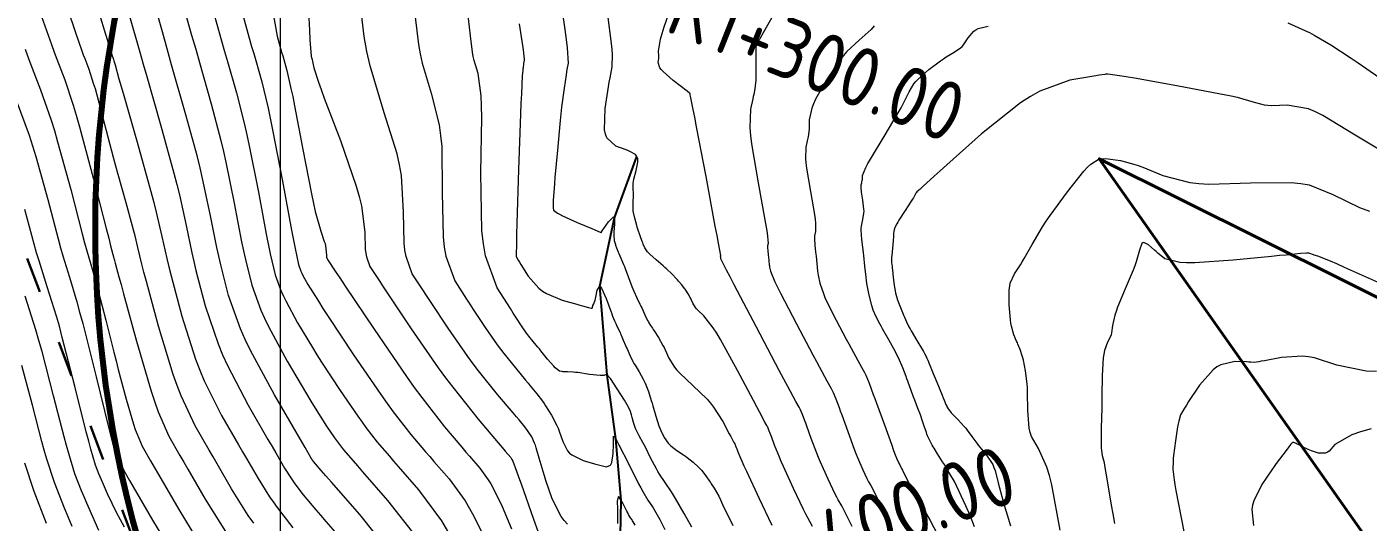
# Model space of a CAD drawing. Header units: millimetres. Extents: x 837475 to 838477, y 1189012 to 1191015.
# Drawn here: x 837651 to 837785.9, y 1190073.4 to 1190123.2 of the extents above; entities that cross this region are included whole.
import ezdxf

# ---------------------------------------------------------------- set-up
doc = ezdxf.new("R2010")
doc.units = ezdxf.units.MM
doc.header["$LTSCALE"] = 0.3
doc.linetypes.add('ACAD_ISO03W100', pattern=[30, 12, -18])
for name, color, linetype, lineweight in [('Abscisado 100m', 250, 'Continuous', 50), ('COORD', 253, 'Continuous', 20), ('CORREDORVIA', 94, 'Continuous', 40), ('VIA_Curvas', 250, 'Continuous', 80)]:
    doc.layers.add(name, color=color, linetype=linetype, lineweight=lineweight)
for name, color, linetype, lineweight, true_color in [('COTAS 10', 7, 'Continuous', 9, 0x6e3e2d), ('COTAS INT', 7, 'Continuous', 5, 0x9fa19f), ('Escorrentias', 7, 'Continuous', 25, 0x00a8ad), ('Linea_Tendencia', 7, 'ACAD_ISO03W100', 30, 0xef3939)]:
    doc.layers.add(name, color=color, linetype=linetype, lineweight=lineweight, true_color=true_color)
doc.styles.get("Standard").update_dxf_attribs({"font": 'isocp2.shx', "bigfont": '@extfont2.shx'})

msp = doc.modelspace()

# ---------------------------------------------------------------- linework, layer by layer
at = {"layer": 'COORD'}
msp.add_line((837676.51, 1189013.87), (837676.51, 1191013.87), dxfattribs=at)
at = {"layer": 'CORREDORVIA'}
msp.add_lwpolyline([(837918.48, 1189883.49), (837925.04, 1189453.38), (837902.5, 1189217.71), (837593.19, 1189234.4), (837666.02, 1189670.12), (837623.32, 1189818.02), (837548.5, 1190011.45), (837506.88, 1190461.6), (837936.28, 1190278.25), (837938.05, 1190355.4), (837933.05, 1190517.45), (837913.69, 1190646.74), (837916.91, 1190801.89), (837910.68, 1191000.96), (838213.03, 1190992.91), (838237.17, 1190821.34), (838237, 1190602.88), (838240.03, 1190437.2), (838238.1, 1190145.73), (838184.2, 1189898.28), (837758.84, 1190109.91), (837918.48, 1189883.49)], dxfattribs=at)
at = {"layer": 'COTAS 10'}
for points in [[(837669.34, 1190126.21), (837670.61, 1190121.77), (837670.91, 1190120.69), (837671.2, 1190119.67), (837672.1, 1190116.54), (837672.91, 1190113.36), (837673.14, 1190112.32), (837673.39, 1190111.2), (837674.3, 1190106.54), (837675.13, 1190102.15), (837675.33, 1190101.2), (837675.5, 1190100.35), (837675.99, 1190098.24), (837676.57, 1190096.66), (837676.79, 1190096.16), (837677.05, 1190095.62), (837678.24, 1190093.43), (837679.73, 1190090.94), (837680.19, 1190090.21), (837680.66, 1190089.47), (837682.52, 1190086.63), (837684.3, 1190084.04), (837684.72, 1190083.45), (837685.1, 1190082.92), (837686.26, 1190081.44), (837687.47, 1190080.02), (837687.9, 1190079.52), (837688.37, 1190078.98), (837690.4, 1190076.66), (837692.7, 1190073.54), (837693.33, 1190072.49)], [(837689.94, 1190125.23), (837690.39, 1190121.4), (837690.57, 1190120.44), (837690.77, 1190119.51), (837691.67, 1190116.51), (837692.48, 1190113.31), (837692.62, 1190112.26), (837692.73, 1190111.14), (837692.79, 1190106.51), (837692.87, 1190102.05), (837692.99, 1190101.04), (837693.15, 1190100.12), (837694.05, 1190097.64), (837695.23, 1190095.8), (837695.56, 1190095.29), (837695.9, 1190094.78), (837697.11, 1190092.96), (837698.32, 1190091.23), (837698.65, 1190090.78), (837698.97, 1190090.34), (837700.14, 1190088.89), (837701.17, 1190087.67), (837701.41, 1190087.38), (837701.64, 1190087.1), (837702.3, 1190086.3), (837702.86, 1190085.55), (837703.02, 1190085.33), (837703.18, 1190085.09), (837703.77, 1190084.14), (837704.31, 1190083.12), (837704.44, 1190082.83), (837704.56, 1190082.55), (837704.9, 1190081.49), (837705.38, 1190080.56), (837705.59, 1190080.34), (837705.83, 1190080.15), (837706.95, 1190079.61), (837708.11, 1190079.26), (837708.38, 1190079.19), (837708.62, 1190079.12), (837709.29, 1190078.97), (837709.7, 1190079.12), (837709.78, 1190079.25), (837709.85, 1190079.41), (837709.97, 1190080.29), (837709.99, 1190081.24), (837710, 1190081.44), (837710, 1190081.61), (837710, 1190082.04), (837710.23, 1190081.78), (837710.37, 1190081.52), (837710.55, 1190081.18), (837711.5, 1190079.29), (837712.53, 1190077.26), (837712.75, 1190076.84), (837712.95, 1190076.47), (837713.46, 1190075.61), (837713.86, 1190075.03), (837713.99, 1190074.83), (837714.12, 1190074.61), (837714.66, 1190073.68), (837715.18, 1190072.67)], [(837734.01, 1190072.98), (837733.65, 1190073.7), (837732.95, 1190075.03), (837732.6, 1190075.64), (837732.46, 1190075.91), (837732.3, 1190076.22), (837731.59, 1190077.72), (837730.82, 1190079.44), (837730.62, 1190079.89), (837730.44, 1190080.33), (837729.87, 1190081.82), (837729.43, 1190083.06), (837729.33, 1190083.33), (837729.24, 1190083.57), (837729, 1190084.21), (837728.8, 1190084.68), (837728.73, 1190084.82), (837728.66, 1190084.96), (837728.35, 1190085.52), (837727.54, 1190087.03), (837727.14, 1190087.77), (837726.67, 1190088.65), (837724.38, 1190093), (837722.14, 1190097.25), (837721.72, 1190098.06), (837721.37, 1190098.72), (837720.82, 1190099.8), (837720.81, 1190099.86), (837720.81, 1190099.88), (837720.8, 1190099.9), (837720.8, 1190099.95), (837720.79, 1190100.01), (837720.79, 1190100.02), (837720.79, 1190100.04), (837720.78, 1190100.09), (837720.78, 1190100.14), (837720.78, 1190100.15), (837720.78, 1190100.16), (837720.79, 1190100.2), (837720.56, 1190101.43), (837720.42, 1190102.2), (837720.24, 1190103.15), (837719.31, 1190108.11), (837718.36, 1190113.11), (837718.18, 1190114.08), (837718.03, 1190114.86), (837717.76, 1190116.2), (837717.73, 1190116.33), (837717.72, 1190116.35), (837717.72, 1190116.38), (837717.72, 1190116.42), (837717.72, 1190116.44), (837717.71, 1190116.45), (837717.69, 1190116.48), (837717.42, 1190116.69), (837716.01, 1190117.78), (837715, 1190118.66), (837714.81, 1190118.87), (837714.67, 1190119.05), (837714.49, 1190119.57), (837714.56, 1190119.99), (837714.56, 1190120.11), (837714.56, 1190120.24), (837714.52, 1190120.73), (837714.73, 1190121.92), (837714.9, 1190122.48), (837715.1, 1190123.15), (837716.23, 1190126.43)], [(837673.83, 1190073.3), (837673.29, 1190074.08), (837671.61, 1190076.74), (837670.16, 1190079.27), (837669.76, 1190079.96), (837669.36, 1190080.64), (837667.95, 1190083.08), (837666.54, 1190086.08), (837666.14, 1190087.12), (837665.74, 1190088.25), (837664.27, 1190093.08), (837663.04, 1190097.59), (837662.79, 1190098.52), (837662.59, 1190099.31), (837662.18, 1190101), (837661.91, 1190102.16), (837661.79, 1190102.62), (837661.66, 1190103.13), (837661, 1190105.48), (837660.2, 1190108.34), (837659.97, 1190109.18), (837659.73, 1190110.05), (837658.87, 1190113.35), (837658.09, 1190116.29), (837657.91, 1190116.92), (837657.74, 1190117.48), (837657.29, 1190118.87), (837656.87, 1190119.96), (837656.73, 1190120.33), (837656.58, 1190120.73), (837655.97, 1190122.45), (837655.07, 1190125.15)], [(837754.91, 1190072.61), (837754.07, 1190077.15), (837753.83, 1190078.1), (837753.59, 1190078.92), (837752.72, 1190080.8), (837752.02, 1190082.01), (837751.89, 1190082.41), (837751.79, 1190082.84), (837751.65, 1190084.62), (837751.64, 1190086.43), (837751.62, 1190086.88), (837751.59, 1190087.3), (837751.44, 1190088.62), (837751.23, 1190089.66), (837751.17, 1190089.9), (837751.11, 1190090.12), (837750.9, 1190090.74), (837750.67, 1190091.27), (837750.61, 1190091.43), (837750.54, 1190091.59), (837750.27, 1190092.21), (837750.03, 1190093.08), (837749.97, 1190093.39), (837749.92, 1190093.73), (837749.78, 1190095.23), (837749.79, 1190096.75), (837749.84, 1190097.1), (837749.9, 1190097.42), (837750.31, 1190098.35), (837750.91, 1190099.26), (837751.1, 1190099.57), (837751.29, 1190099.9), (837752.09, 1190101.31), (837753.15, 1190103.08), (837753.52, 1190103.64), (837753.92, 1190104.22), (837755.64, 1190106.59), (837757.3, 1190108.65), (837757.67, 1190109.05), (837758, 1190109.37), (837758.84, 1190109.91), (837759.52, 1190109.92), (837759.75, 1190109.9), (837759.99, 1190109.88), (837760.99, 1190109.73), (837762.31, 1190109.38), (837762.76, 1190109.23), (837763.23, 1190109.06), (837765.24, 1190108.24), (837767.94, 1190107.54), (837768.86, 1190107.44), (837769.85, 1190107.37), (837774.04, 1190107.48), (837778.15, 1190107.53), (837779.1, 1190107.43), (837779.96, 1190107.28), (837782.34, 1190106.32), (837785, 1190105.01), (837786.02, 1190104.63)], [(837658.25, 1190072.55), (837657.05, 1190075.3), (837656.77, 1190075.95), (837656.53, 1190076.54), (837655.86, 1190078.25), (837655.23, 1190080.29), (837655.01, 1190081.09), (837654.77, 1190081.99), (837653.71, 1190086.1), (837652.56, 1190090.54), (837652.24, 1190091.65), (837651.93, 1190092.71), (837650.85, 1190096.1)]]:
    msp.add_lwpolyline(points, dxfattribs=at)
at = {"layer": 'COTAS INT'}
for points in [[(837687.66, 1190070.23), (837684.51, 1190074.17), (837681.65, 1190077.43), (837681.09, 1190078.07), (837680.63, 1190078.59), (837679.84, 1190079.5), (837679.73, 1190079.64), (837679.71, 1190079.68), (837679.68, 1190079.72), (837679.6, 1190079.84), (837678.99, 1190080.89), (837675.93, 1190086.18), (837673.52, 1190090.65), (837672.98, 1190091.76), (837672.51, 1190092.82), (837671.3, 1190096.18), (837670.52, 1190099.25), (837670.31, 1190100.12), (837670.11, 1190101.01), (837669.45, 1190104.33), (837668.7, 1190107.92), (837668.44, 1190108.99), (837668.17, 1190110.09), (837667.02, 1190114.33), (837665.58, 1190119.36), (837665.13, 1190120.96), (837664.65, 1190122.65), (837660.97, 1190135.56)], [(837665.92, 1190128.21), (837667.59, 1190122.34), (837668, 1190120.91), (837668.38, 1190119.57), (837669.56, 1190115.44), (837670.54, 1190111.73), (837670.79, 1190110.65), (837671.04, 1190109.56), (837671.87, 1190105.44), (837672.62, 1190101.58), (837672.82, 1190100.66), (837673.01, 1190099.8), (837673.65, 1190097.21), (837674.56, 1190094.71), (837674.92, 1190093.91), (837675.33, 1190093.06), (837677.21, 1190089.59), (837679.14, 1190086.29), (837679.59, 1190085.55), (837680, 1190084.87), (837681.16, 1190083.05), (837681.97, 1190081.86), (837682.17, 1190081.59), (837682.35, 1190081.34), (837682.87, 1190080.66), (837683.82, 1190079.57), (837684.26, 1190079.06), (837684.78, 1190078.47), (837687.3, 1190075.59), (837690.12, 1190071.95)], [(837705.39, 1190073.21), (837705.05, 1190073.58), (837704.73, 1190073.98), (837703.84, 1190075.74), (837703.21, 1190077.6), (837703.06, 1190078.05), (837702.93, 1190078.48), (837702.54, 1190079.83), (837702.24, 1190080.88), (837702.15, 1190081.12), (837702.07, 1190081.34), (837701.78, 1190081.96), (837701.5, 1190082.4), (837701.43, 1190082.52), (837701.35, 1190082.62), (837701.09, 1190082.97), (837700.51, 1190083.67), (837700.24, 1190083.99), (837699.92, 1190084.37), (837698.35, 1190086.23), (837696.44, 1190088.61), (837695.91, 1190089.32), (837695.36, 1190090.05), (837693.38, 1190092.9), (837691.61, 1190095.56), (837691.2, 1190096.17), (837690.83, 1190096.74), (837689.78, 1190098.36), (837689.15, 1190100.09), (837689.04, 1190100.72), (837688.96, 1190101.43), (837688.9, 1190104.53), (837688.68, 1190108.22), (837688.49, 1190109.29), (837688.26, 1190110.39), (837686.95, 1190114.53), (837685.53, 1190119.23), (837685.22, 1190120.68), (837684.94, 1190122.19), (837684.23, 1190128.19)], [(837704.37, 1190127.98), (837705.11, 1190122.89), (837705.24, 1190121.89), (837705.35, 1190121.06), (837705.46, 1190119.52), (837705.33, 1190118.89), (837705.29, 1190118.63), (837705.24, 1190118.34), (837705.04, 1190117), (837704.79, 1190115.08), (837704.72, 1190114.43), (837704.64, 1190113.74), (837704.36, 1190110.78), (837704.12, 1190108.01), (837704.07, 1190107.43), (837704.03, 1190106.92), (837703.95, 1190105.76), (837703.94, 1190105.22), (837703.95, 1190105.1), (837703.95, 1190104.99), (837703.97, 1190104.74), (837704.36, 1190104.45), (837704.59, 1190104.33), (837704.88, 1190104.19), (837706.36, 1190103.52), (837707.84, 1190102.89), (837708.13, 1190102.76), (837708.35, 1190102.67), (837708.73, 1190102.51), (837708.74, 1190102.5), (837708.75, 1190102.5), (837708.75, 1190102.5), (837708.75, 1190102.51), (837708.87, 1190102.68), (837708.95, 1190102.78), (837709.04, 1190102.91), (837709.51, 1190103.57), (837709.96, 1190104.04), (837710.04, 1190104.04), (837710.09, 1190103.99), (837710.12, 1190103.37), (837710.05, 1190102.52), (837710.04, 1190102.33), (837710.04, 1190102.16), (837710.08, 1190101.71), (837710.17, 1190101.4), (837710.2, 1190101.31), (837710.22, 1190101.23), (837710.32, 1190100.95), (837710.44, 1190100.62), (837710.49, 1190100.51), (837710.54, 1190100.4), (837710.76, 1190099.91), (837711.02, 1190099.29), (837711.1, 1190099.08), (837711.19, 1190098.87), (837711.52, 1190097.97), (837711.86, 1190097.06), (837711.95, 1190096.84), (837712.04, 1190096.62), (837712.35, 1190095.93), (837712.66, 1190095.3), (837712.75, 1190095.11), (837712.84, 1190094.93), (837713.16, 1190094.24), (837713.44, 1190093.65), (837713.51, 1190093.52), (837713.57, 1190093.41), (837713.72, 1190093.16), (837713.92, 1190092.88), (837714, 1190092.76), (837714.09, 1190092.62), (837714.52, 1190091.96), (837714.98, 1190091.16), (837715.1, 1190090.94), (837715.21, 1190090.71), (837715.57, 1190089.89), (837716.14, 1190088.97), (837716.38, 1190088.67), (837716.66, 1190088.36), (837717.99, 1190087.12), (837719.41, 1190085.75), (837719.75, 1190085.36), (837720.06, 1190084.96), (837721.01, 1190083.5), (837721.65, 1190082.27), (837721.79, 1190082.02), (837721.9, 1190081.81), (837722.12, 1190081.4), (837722.2, 1190081.26), (837722.21, 1190081.22), (837722.23, 1190081.19), (837722.28, 1190081.07), (837722.34, 1190080.91), (837722.37, 1190080.84), (837722.39, 1190080.78), (837722.5, 1190080.46), (837722.91, 1190079.53), (837723.12, 1190079.07), (837723.37, 1190078.53), (837724.62, 1190075.83), (837725.93, 1190073.1)], [(837652.33, 1190124.66), (837653.5, 1190121.4), (837653.78, 1190120.63), (837654.05, 1190119.92), (837654.84, 1190117.85), (837655.69, 1190115.29), (837655.99, 1190114.28), (837656.32, 1190113.13), (837657.72, 1190107.85), (837659, 1190102.89), (837659.25, 1190101.94), (837659.45, 1190101.17), (837659.78, 1190099.91), (837659.81, 1190099.79), (837659.82, 1190099.74), (837659.84, 1190099.68), (837659.91, 1190099.43), (837660.28, 1190098.04), (837660.49, 1190097.27), (837660.74, 1190096.34), (837662.05, 1190091.57), (837663.53, 1190086.55), (837663.89, 1190085.46), (837664.23, 1190084.49), (837665.29, 1190082.05), (837666.42, 1190080.1), (837666.8, 1190079.44), (837667.21, 1190078.73), (837668.95, 1190075.71), (837671.16, 1190072.2)], [(837658.43, 1190124.06), (837658.79, 1190122.86), (837659.09, 1190121.89), (837659.6, 1190120.24), (837659.66, 1190120.07), (837659.68, 1190120.03), (837659.69, 1190120), (837659.73, 1190119.89), (837659.78, 1190119.75), (837659.81, 1190119.63), (837659.89, 1190119.34), (837660.28, 1190117.94), (837660.5, 1190117.18), (837660.76, 1190116.25), (837662.11, 1190111.56), (837663.5, 1190106.61), (837663.79, 1190105.52), (837664.04, 1190104.56), (837664.6, 1190102.11), (837665.1, 1190099.88), (837665.3, 1190099.05), (837665.53, 1190098.14), (837666.61, 1190094.11), (837667.99, 1190089.77), (837668.42, 1190088.67), (837668.86, 1190087.61), (837670.61, 1190084.11), (837672.31, 1190081.18), (837672.72, 1190080.47), (837673.1, 1190079.81), (837674.28, 1190077.78), (837675.42, 1190075.96), (837675.79, 1190075.43), (837676.18, 1190074.89), (837677.78, 1190072.83)], [(837661.27, 1190124.47), (837662.37, 1190120.61), (837662.71, 1190119.42), (837663.07, 1190118.18), (837664.49, 1190113.22), (837665.8, 1190108.45), (837666.1, 1190107.32), (837666.36, 1190106.28), (837667.03, 1190103.22), (837667.61, 1190100.45), (837667.81, 1190099.59), (837668.02, 1190098.7), (837668.96, 1190095.14), (837670.25, 1190091.3), (837670.7, 1190090.22), (837671.19, 1190089.13), (837673.27, 1190085.14), (837675.26, 1190081.72), (837675.68, 1190080.99), (837676.05, 1190080.35), (837676.94, 1190078.81), (837677.55, 1190077.84), (837677.75, 1190077.55), (837677.96, 1190077.26), (837678.81, 1190076.16), (837680.09, 1190074.65), (837680.56, 1190074.09), (837681.09, 1190073.48), (837683.44, 1190070.79)], [(837672.76, 1190124.22), (837673.62, 1190121.2), (837673.83, 1190120.47), (837674.03, 1190119.78), (837674.64, 1190117.65), (837675.27, 1190115), (837675.49, 1190113.98), (837675.73, 1190112.83), (837676.72, 1190107.65), (837677.64, 1190102.72), (837677.83, 1190101.73), (837677.99, 1190100.9), (837678.33, 1190099.27), (837678.57, 1190098.61), (837678.67, 1190098.4), (837678.78, 1190098.18), (837679.27, 1190097.27), (837680.33, 1190095.59), (837680.79, 1190094.88), (837681.33, 1190094.06), (837683.88, 1190090.22), (837686.62, 1190086.23), (837687.26, 1190085.32), (837687.86, 1190084.49), (837689.64, 1190082.21), (837691.12, 1190080.47), (837691.53, 1190079.99), (837691.95, 1190079.5), (837693.49, 1190077.74), (837695.08, 1190075.53), (837695.54, 1190074.77), (837696.01, 1190073.94), (837697.74, 1190070.4)], [(837675.72, 1190124.82), (837676.19, 1190122.22), (837676.64, 1190120.63), (837676.75, 1190120.25), (837677.17, 1190118.76), (837677.58, 1190116.96), (837677.75, 1190116.16), (837677.93, 1190115.24), (837678.76, 1190110.83), (837679.63, 1190106.38), (837679.83, 1190105.43), (837680.02, 1190104.6), (837680.57, 1190102.64), (837680.93, 1190101.61), (837681, 1190101.38), (837681.05, 1190101.16), (837681.13, 1190100.57), (837681.14, 1190100.18), (837681.15, 1190100.09), (837681.16, 1190100.01), (837681.24, 1190099.79), (837682.02, 1190098.62), (837682.48, 1190097.94), (837683.04, 1190097.1), (837685.93, 1190092.78), (837689.19, 1190088.03), (837689.98, 1190086.93), (837690.73, 1190085.91), (837693.02, 1190082.99), (837694.77, 1190080.92), (837695.17, 1190080.45), (837695.54, 1190080.02), (837696.58, 1190078.81), (837697.42, 1190077.66), (837697.66, 1190077.25), (837697.9, 1190076.82), (837698.81, 1190074.96), (837699.75, 1190072.74)], [(837679.36, 1190124.04), (837679.43, 1190122.84), (837679.49, 1190121.87), (837679.61, 1190120.23), (837679.65, 1190120.06), (837679.67, 1190120.02), (837679.68, 1190119.99), (837679.71, 1190119.87), (837679.75, 1190119.69), (837679.77, 1190119.6), (837679.79, 1190119.51), (837679.87, 1190119.05), (837680.34, 1190117.6), (837680.61, 1190116.88), (837680.93, 1190116.01), (837682.55, 1190111.73), (837684.15, 1190107.17), (837684.44, 1190106.12), (837684.68, 1190105.18), (837685.01, 1190102.55), (837685.05, 1190100.8), (837685.09, 1190100.41), (837685.16, 1190100.05), (837685.51, 1190099.08), (837686.43, 1190097.68), (837686.84, 1190097.05), (837687.32, 1190096.33), (837689.66, 1190092.84), (837692.39, 1190088.92), (837693.12, 1190087.91), (837693.85, 1190086.95), (837696.4, 1190083.76), (837698.42, 1190081.38), (837698.81, 1190080.91), (837699.13, 1190080.53), (837699.68, 1190079.89), (837699.76, 1190079.78), (837699.78, 1190079.74), (837699.8, 1190079.7), (837699.89, 1190079.52), (837700.26, 1190078.51), (837700.46, 1190077.94), (837700.71, 1190077.25), (837701.97, 1190073.7), (837703.28, 1190070.09)], [(837717.89, 1190072.89), (837717.12, 1190074.28), (837716.25, 1190075.77), (837716.04, 1190076.12), (837715.84, 1190076.44), (837715.2, 1190077.38), (837714.64, 1190078.22), (837714.48, 1190078.49), (837714.32, 1190078.76), (837713.74, 1190079.87), (837713.21, 1190080.93), (837713.08, 1190081.18), (837712.96, 1190081.41), (837712.6, 1190082.07), (837712.33, 1190082.61), (837712.26, 1190082.75), (837712.2, 1190082.9), (837712.02, 1190083.42), (837711.88, 1190083.92), (837711.84, 1190084.05), (837711.8, 1190084.18), (837711.67, 1190084.61), (837711.39, 1190085.19), (837711.26, 1190085.42), (837711.11, 1190085.67), (837710.38, 1190086.8), (837709.69, 1190087.82), (837709.55, 1190088), (837709.45, 1190088.13), (837709.28, 1190088.24), (837709.03, 1190088.12), (837708.86, 1190088.12), (837708.66, 1190088.13), (837707.58, 1190088.25), (837706.43, 1190088.42), (837706.17, 1190088.45), (837705.95, 1190088.47), (837705.37, 1190088.51), (837705.01, 1190088.51), (837704.92, 1190088.52), (837704.84, 1190088.53), (837704.59, 1190088.58), (837704.27, 1190088.8), (837704.14, 1190088.92), (837704.01, 1190089.06), (837703.38, 1190089.79), (837702.71, 1190090.61), (837702.55, 1190090.8), (837702.39, 1190090.99), (837701.92, 1190091.56), (837701.5, 1190092.08), (837701.39, 1190092.23), (837701.27, 1190092.4), (837700.83, 1190093.02), (837700.18, 1190094.01), (837699.93, 1190094.41), (837699.64, 1190094.86), (837698.32, 1190096.93), (837697.14, 1190100.16), (837696.94, 1190101.35), (837696.78, 1190102.67), (837696.67, 1190108.49), (837696.77, 1190114.06), (837696.75, 1190115.23), (837696.71, 1190116.23), (837696.39, 1190118.49), (837696, 1190119.79), (837695.91, 1190120.19), (837695.83, 1190120.61), (837695.64, 1190122.27), (837695.33, 1190124.88)], [(837730.03, 1190072.98), (837729.53, 1190073.84), (837729.34, 1190074.22), (837729.12, 1190074.66), (837728.1, 1190076.78), (837727.09, 1190078.98), (837726.87, 1190079.48), (837726.68, 1190079.93), (837726.19, 1190081.14), (837725.91, 1190081.92), (837725.85, 1190082.09), (837725.79, 1190082.24), (837725.64, 1190082.64), (837725.52, 1190082.93), (837725.47, 1190083.02), (837725.43, 1190083.11), (837725.23, 1190083.46), (837724.68, 1190084.48), (837724.41, 1190085), (837724.09, 1190085.61), (837722.48, 1190088.65), (837720.78, 1190091.74), (837720.39, 1190092.38), (837720.04, 1190092.93), (837719.09, 1190094.14), (837718.48, 1190094.71), (837718.35, 1190094.84), (837718.24, 1190094.98), (837717.98, 1190095.4), (837717.82, 1190095.77), (837717.77, 1190095.88), (837717.72, 1190095.98), (837717.51, 1190096.34), (837717.27, 1190096.7), (837717.2, 1190096.8), (837717.13, 1190096.89), (837716.86, 1190097.24), (837716.54, 1190097.62), (837716.44, 1190097.73), (837716.33, 1190097.85), (837715.89, 1190098.33), (837715.35, 1190098.85), (837715.18, 1190099), (837715, 1190099.16), (837714.31, 1190099.76), (837713.67, 1190100.31), (837713.54, 1190100.45), (837713.42, 1190100.57), (837713.16, 1190100.95), (837713, 1190101.33), (837712.95, 1190101.46), (837712.89, 1190101.6), (837712.68, 1190102.17), (837712.46, 1190102.83), (837712.4, 1190103.03), (837712.34, 1190103.22), (837712.15, 1190103.95), (837712, 1190104.65), (837711.98, 1190104.84), (837711.97, 1190105.01), (837711.98, 1190105.6), (837712.02, 1190106.13), (837712.02, 1190106.27), (837712.02, 1190106.41), (837711.98, 1190106.89), (837712, 1190107.46), (837712.02, 1190107.65), (837712.06, 1190107.86), (837712.29, 1190108.74), (837712.46, 1190109.58), (837712.46, 1190109.76), (837712.44, 1190109.92), (837712.23, 1190110.33), (837711.72, 1190110.62), (837711.52, 1190110.71), (837711.29, 1190110.8), (837710.25, 1190111.18), (837709.34, 1190112), (837709.2, 1190112.38), (837709.11, 1190112.82), (837709.17, 1190114.95), (837709.5, 1190117.14), (837709.58, 1190117.62), (837709.66, 1190118.05), (837709.87, 1190119.13), (837709.91, 1190120.37), (837709.88, 1190120.9), (837709.82, 1190121.5), (837709.44, 1190124.36)], [(837726.06, 1190124.35), (837725.07, 1190122.55), (837724.75, 1190122.01), (837724.68, 1190121.9), (837724.63, 1190121.82), (837724.51, 1190121.66), (837724.46, 1190121.61), (837724.44, 1190121.59), (837724.43, 1190121.57), (837724.37, 1190121.49), (837724.32, 1190121.11), (837724.32, 1190120.9), (837724.31, 1190120.65), (837724.32, 1190119.39), (837724.31, 1190118.07), (837724.3, 1190117.78), (837724.29, 1190117.53), (837724.22, 1190116.93), (837724.1, 1190116.38), (837724.05, 1190116.17), (837724, 1190115.94), (837723.77, 1190114.88), (837723.72, 1190113), (837723.79, 1190112.25), (837723.89, 1190111.4), (837724.54, 1190107.49), (837725.21, 1190103.78), (837725.34, 1190103.05), (837725.44, 1190102.46), (837725.55, 1190101.4), (837725.5, 1190101.16), (837725.49, 1190101.08), (837725.49, 1190101), (837725.51, 1190100.66), (837725.56, 1190100.28), (837725.57, 1190100.18), (837725.58, 1190100.07), (837725.62, 1190099.67), (837725.67, 1190099.26), (837725.68, 1190099.15), (837725.7, 1190099.03), (837725.78, 1190098.61), (837726.24, 1190097.54), (837726.49, 1190097.02), (837726.8, 1190096.4), (837728.39, 1190093.34), (837730.04, 1190090.21), (837730.4, 1190089.54), (837730.71, 1190088.96), (837731.47, 1190087.59), (837731.89, 1190086.82), (837731.99, 1190086.62), (837732.08, 1190086.42), (837732.36, 1190085.78), (837732.69, 1190084.91), (837732.81, 1190084.57), (837732.95, 1190084.2), (837733.55, 1190082.5), (837734.21, 1190080.72), (837734.38, 1190080.29), (837734.54, 1190079.89), (837735.07, 1190078.67), (837735.49, 1190077.79), (837735.58, 1190077.6), (837735.66, 1190077.45), (837735.87, 1190077.09), (837736.28, 1190076.31), (837736.49, 1190075.89), (837736.75, 1190075.37), (837738.02, 1190072.74)], [(837700.53, 1190123.48), (837700.86, 1190121.28), (837700.92, 1190120.85), (837700.97, 1190120.5), (837701.04, 1190119.91), (837701.01, 1190119.79), (837701.01, 1190119.74), (837701, 1190119.68), (837700.96, 1190119.43), (837700.91, 1190119.06), (837700.9, 1190118.94), (837700.88, 1190118.81), (837700.83, 1190118.25), (837700.74, 1190116.42), (837700.7, 1190115.5), (837700.66, 1190114.38), (837700.47, 1190108.84), (837700.3, 1190103.4), (837700.27, 1190102.35), (837700.24, 1190101.5), (837700.22, 1190100.08), (837700.42, 1190099.71), (837700.54, 1190099.52), (837700.68, 1190099.29), (837701.43, 1190098.13), (837702.51, 1190096.9), (837702.87, 1190096.62), (837703.26, 1190096.38), (837704.84, 1190095.7), (837706.31, 1190095.29), (837706.62, 1190095.2), (837706.89, 1190095.13), (837707.5, 1190094.96), (837707.77, 1190094.91), (837707.81, 1190094.91), (837707.85, 1190094.91), (837707.9, 1190094.96), (837707.91, 1190095.07), (837707.92, 1190095.11), (837707.94, 1190095.16), (837708.03, 1190095.35), (837708.15, 1190095.69), (837708.19, 1190095.83), (837708.23, 1190095.99), (837708.38, 1190096.71), (837708.62, 1190097.1), (837708.71, 1190097.04), (837708.81, 1190096.91), (837709.27, 1190095.86), (837709.73, 1190094.59), (837709.83, 1190094.33), (837709.91, 1190094.11), (837710.11, 1190093.62), (837710.24, 1190093.35), (837710.28, 1190093.27), (837710.32, 1190093.19), (837710.48, 1190092.84), (837710.66, 1190092.45), (837710.71, 1190092.32), (837710.77, 1190092.2), (837710.99, 1190091.69), (837711.22, 1190091.14), (837711.29, 1190090.97), (837711.37, 1190090.81), (837711.64, 1190090.18), (837711.96, 1190089.53), (837712.06, 1190089.34), (837712.17, 1190089.16), (837712.58, 1190088.49), (837713, 1190087.77), (837713.1, 1190087.56), (837713.2, 1190087.35), (837713.52, 1190086.53), (837713.8, 1190085.64), (837713.88, 1190085.37), (837713.97, 1190085.1), (837714.27, 1190084.06), (837714.58, 1190083.07), (837714.67, 1190082.83), (837714.76, 1190082.6), (837715.09, 1190081.91), (837715.49, 1190081.35), (837715.63, 1190081.21), (837715.78, 1190081.07), (837716.39, 1190080.61), (837717.05, 1190080.17), (837717.23, 1190080.04), (837717.41, 1190079.91), (837718.01, 1190079.44), (837718.56, 1190078.94), (837718.7, 1190078.79), (837718.84, 1190078.64), (837719.28, 1190078.07), (837719.66, 1190077.53), (837719.75, 1190077.39), (837719.84, 1190077.26), (837720.13, 1190076.82), (837720.58, 1190076.01), (837720.77, 1190075.63), (837720.98, 1190075.19), (837722, 1190073.05)], [(837736.22, 1190123.27), (837735.9, 1190122.91), (837734.72, 1190121.83), (837733.48, 1190120.69), (837733.13, 1190120.27), (837732.77, 1190119.82), (837731.42, 1190117.85), (837730.32, 1190115.88), (837730.11, 1190115.42), (837729.94, 1190115), (837729.68, 1190113.81), (837729.68, 1190113.01), (837729.67, 1190112.84), (837729.66, 1190112.69), (837729.62, 1190112.32), (837729.54, 1190111.99), (837729.52, 1190111.86), (837729.48, 1190111.72), (837729.35, 1190111.08), (837729.32, 1190109.95), (837729.36, 1190109.49), (837729.42, 1190108.98), (837729.81, 1190106.61), (837730.2, 1190104.32), (837730.27, 1190103.85), (837730.31, 1190103.45), (837730.31, 1190102.6), (837730.22, 1190102.16), (837730.21, 1190102.01), (837730.2, 1190101.86), (837730.25, 1190101.23), (837730.33, 1190100.52), (837730.35, 1190100.32), (837730.37, 1190100.12), (837730.44, 1190099.39), (837730.53, 1190098.63), (837730.56, 1190098.42), (837730.6, 1190098.21), (837730.75, 1190097.42), (837731.11, 1190096.36), (837731.27, 1190095.97), (837731.46, 1190095.55), (837732.4, 1190093.68), (837733.41, 1190091.77), (837733.66, 1190091.31), (837733.89, 1190090.89), (837734.58, 1190089.65), (837735.12, 1190088.67), (837735.25, 1190088.42), (837735.36, 1190088.17), (837735.72, 1190087.35), (837736.13, 1190086.24), (837736.29, 1190085.82), (837736.46, 1190085.34), (837737.24, 1190083.18), (837737.98, 1190081.12), (837738.13, 1190080.7), (837738.26, 1190080.34), (837738.55, 1190079.61), (837738.68, 1190079.35), (837738.7, 1190079.3), (837738.73, 1190079.25), (837738.79, 1190079.15), (837738.91, 1190078.92), (837738.97, 1190078.79), (837739.05, 1190078.64), (837739.42, 1190077.87), (837740.07, 1190076.64), (837740.32, 1190076.19), (837740.59, 1190075.7), (837741.84, 1190073.56), (837743.29, 1190070.81)], [(837746.29, 1190072.94), (837745.85, 1190074.07), (837745.44, 1190075.05), (837744.28, 1190077.5), (837743.46, 1190078.87), (837743.27, 1190079.19), (837743.09, 1190079.47), (837742.59, 1190080.26), (837742.23, 1190080.83), (837742.14, 1190080.98), (837742.06, 1190081.12), (837741.8, 1190081.59), (837741.58, 1190082.08), (837741.52, 1190082.24), (837741.46, 1190082.4), (837741.23, 1190083.05), (837741, 1190083.76), (837740.93, 1190083.97), (837740.86, 1190084.17), (837740.58, 1190084.91), (837740.29, 1190085.65), (837740.14, 1190086.06), (837739.59, 1190087.56), (837739.51, 1190087.79), (837739.42, 1190088.03), (837739.08, 1190088.92), (837738.65, 1190089.92), (837738.5, 1190090.21), (837738.35, 1190090.52), (837737.7, 1190091.71), (837737.06, 1190092.83), (837736.92, 1190093.09), (837736.78, 1190093.33), (837736.41, 1190094.02), (837736.12, 1190094.7), (837736.05, 1190094.93), (837735.97, 1190095.18), (837735.71, 1190096.22), (837735.49, 1190097.38), (837735.44, 1190097.69), (837735.4, 1190098), (837735.27, 1190099.11), (837735.16, 1190100.18), (837735.13, 1190100.47), (837735.1, 1190100.76), (837734.98, 1190101.79), (837734.92, 1190102.72), (837734.92, 1190102.94), (837734.94, 1190103.15), (837735.07, 1190103.8), (837735.19, 1190104.44), (837735.2, 1190104.64), (837735.19, 1190104.86), (837735.08, 1190105.74), (837734.95, 1190106.55), (837734.93, 1190106.73), (837734.92, 1190106.89), (837734.92, 1190107.28), (837734.97, 1190107.5), (837734.98, 1190107.55), (837734.99, 1190107.6), (837735.02, 1190107.71), (837735.03, 1190107.84), (837735.04, 1190107.89), (837735.04, 1190107.95), (837735.04, 1190108.23), (837735.37, 1190109.03), (837735.58, 1190109.42), (837735.84, 1190109.88), (837737.21, 1190112.16), (837738.63, 1190114.52), (837738.92, 1190115.03), (837739.17, 1190115.49), (837739.72, 1190116.62), (837740.2, 1190117.42), (837740.4, 1190117.66), (837740.63, 1190117.9), (837741.72, 1190118.87), (837742.89, 1190119.76), (837743.17, 1190119.96), (837743.44, 1190120.14), (837744.25, 1190120.62), (837744.89, 1190121.05), (837745.05, 1190121.2), (837745.2, 1190121.37), (837745.67, 1190122.07), (837746.22, 1190122.73), (837746.43, 1190122.86), (837746.66, 1190122.98), (837747.66, 1190123.22)], [(837777.79, 1190123.56), (837779.51, 1190122.81), (837779.98, 1190122.58), (837780.45, 1190122.33), (837782.13, 1190121.35), (837784.18, 1190120), (837784.89, 1190119.53), (837785.65, 1190119.01), (837788.9, 1190116.77)], [(837650.84, 1190120.93), (837651.22, 1190119.88), (837652.4, 1190116.83), (837653.47, 1190113.79), (837653.79, 1190112.75), (837654.12, 1190111.62), (837655.43, 1190106.83), (837656.59, 1190102.37), (837656.83, 1190101.45), (837657.05, 1190100.66), (837657.55, 1190098.95), (837657.93, 1190097.65), (837658.08, 1190097.11), (837658.24, 1190096.51), (837658.95, 1190093.69), (837659.77, 1190090.47), (837659.99, 1190089.6), (837660.22, 1190088.75), (837661.02, 1190085.76), (837661.75, 1190083.26), (837661.93, 1190082.72), (837662.1, 1190082.23), (837662.63, 1190081.02), (837663.47, 1190079.56), (837663.84, 1190078.92), (837664.27, 1190078.19), (837666.29, 1190074.67), (837668.8, 1190070.6)], [(837788.26, 1190110.08), (837784.56, 1190112.29), (837781.34, 1190114.26), (837780.58, 1190114.62), (837779.87, 1190114.91), (837777.75, 1190115.28), (837776.18, 1190115.24), (837775.8, 1190115.26), (837775.46, 1190115.3), (837774.44, 1190115.57), (837772.73, 1190116.05), (837771.95, 1190116.22), (837771.04, 1190116.41), (837766.65, 1190117.24), (837762.39, 1190117.99), (837761.56, 1190118.13), (837760.88, 1190118.24), (837759.7, 1190118.42), (837759.55, 1190118.4), (837759.51, 1190118.4), (837759.49, 1190118.4), (837759.42, 1190118.39), (837758.85, 1190118.3), (837758.51, 1190118.24), (837758.09, 1190118.17), (837755.89, 1190117.8), (837752.87, 1190116.69), (837751.93, 1190116.16), (837750.94, 1190115.52), (837747.01, 1190112.4), (837743.53, 1190109.3), (837742.84, 1190108.68), (837742.26, 1190108.16), (837741.12, 1190107.13), (837740.79, 1190106.82), (837740.72, 1190106.76), (837740.66, 1190106.71), (837740.51, 1190106.58), (837740.44, 1190106.5), (837740.42, 1190106.47), (837740.4, 1190106.44), (837740.34, 1190106.32), (837740.16, 1190106), (837740.06, 1190105.84), (837739.94, 1190105.65), (837739.33, 1190104.7), (837738.71, 1190103.74), (837738.59, 1190103.54), (837738.48, 1190103.37), (837738.28, 1190102.99), (837738.22, 1190102.77), (837738.21, 1190102.71), (837738.2, 1190102.64), (837738.17, 1190102.37), (837738.15, 1190101.97), (837738.13, 1190101.82), (837738.12, 1190101.66), (837738.05, 1190100.92), (837737.98, 1190100.18), (837737.97, 1190100.02), (837737.96, 1190099.87), (837737.97, 1190099.48), (837738.01, 1190099.08), (837738.03, 1190098.93), (837738.05, 1190098.75), (837738.13, 1190097.98), (837738.23, 1190097.2), (837738.25, 1190097.02), (837738.28, 1190096.85), (837738.37, 1190096.39), (837738.49, 1190095.96), (837738.54, 1190095.81), (837738.6, 1190095.65), (837738.85, 1190094.97), (837739.13, 1190094.29), (837739.19, 1190094.13), (837739.26, 1190093.98), (837739.45, 1190093.54), (837739.71, 1190093.04), (837739.82, 1190092.84), (837739.95, 1190092.63), (837740.51, 1190091.65), (837741.06, 1190090.72), (837741.17, 1190090.53), (837741.26, 1190090.36), (837741.44, 1190090.03), (837741.5, 1190089.88), (837741.51, 1190089.84), (837741.53, 1190089.8), (837741.6, 1190089.66), (837741.78, 1190089.23), (837741.87, 1190089.02), (837741.98, 1190088.75), (837742.52, 1190087.45), (837743.06, 1190086.15), (837743.16, 1190085.88), (837743.25, 1190085.66), (837743.43, 1190085.22), (837743.51, 1190085.05), (837743.53, 1190085), (837743.56, 1190084.95), (837743.66, 1190084.77), (837743.88, 1190084.49), (837743.97, 1190084.38), (837744.09, 1190084.25), (837744.65, 1190083.68), (837745.26, 1190083.01), (837745.42, 1190082.83), (837745.57, 1190082.65), (837746.04, 1190082.01), (837746.52, 1190081.34), (837746.67, 1190081.14), (837746.84, 1190080.93), (837747.5, 1190080.13), (837748.13, 1190079.19), (837748.26, 1190078.9), (837748.39, 1190078.59), (837748.69, 1190077.36), (837749.27, 1190075.1), (837749.57, 1190074.14), (837749.92, 1190073.03)], [(837649.95, 1190115.81), (837651.24, 1190112.29), (837651.58, 1190111.22), (837651.93, 1190110.12), (837653.13, 1190105.81), (837654.17, 1190101.85), (837654.42, 1190100.95), (837654.65, 1190100.15), (837655.31, 1190098), (837656.05, 1190095.52), (837656.33, 1190094.5), (837656.64, 1190093.35), (837657.99, 1190088), (837659.24, 1190082.96), (837659.67, 1190081.22), (837659.98, 1190079.99), (837659.98, 1190079.98), (837659.99, 1190079.98), (837659.99, 1190079.96), (837660.56, 1190078.98), (837660.91, 1190078.36), (837661.35, 1190077.6), (837663.64, 1190073.61), (837666.39, 1190069.07)], [(837660.83, 1190072.9), (837660.43, 1190073.64), (837660.07, 1190074.32), (837659.12, 1190076.26), (837658.52, 1190077.64), (837658.38, 1190077.96), (837658.26, 1190078.26), (837657.92, 1190079.12), (837657.45, 1190080.75), (837657.25, 1190081.54), (837657, 1190082.48), (837655.85, 1190087.05), (837654.59, 1190091.95), (837654.29, 1190093.08), (837653.99, 1190094.11), (837653.08, 1190097.05), (837652.25, 1190099.64), (837652.01, 1190100.46), (837651.76, 1190101.32), (837650.83, 1190104.8)], [(837787.42, 1190097.24), (837783.51, 1190099), (837782.73, 1190099.34), (837782.08, 1190099.63), (837780.81, 1190100.13), (837780.45, 1190100.23), (837780.37, 1190100.25), (837780.3, 1190100.28), (837780.13, 1190100.36), (837779.91, 1190100.41), (837779.81, 1190100.41), (837779.69, 1190100.41), (837779.1, 1190100.38), (837777.63, 1190100.24), (837776.95, 1190100.18), (837776.16, 1190100.1), (837772.3, 1190099.71), (837768.44, 1190099.45), (837767.63, 1190099.45), (837766.95, 1190099.48), (837765.45, 1190099.86), (837764.74, 1190100.44), (837764.56, 1190100.59), (837764.39, 1190100.74), (837763.81, 1190101.27), (837763.34, 1190101.5), (837763.24, 1190101.47), (837763.14, 1190101.39), (837762.9, 1190100.73), (837762.57, 1190099.57), (837762.42, 1190099.16), (837762.26, 1190098.72), (837761.46, 1190096.85), (837760.69, 1190095), (837760.53, 1190094.58), (837760.41, 1190094.2), (837760.19, 1190093.15), (837760.09, 1190092.42), (837760.03, 1190092.23), (837759.97, 1190092.05), (837759.66, 1190091.47), (837759.36, 1190090.63), (837759.3, 1190090.29), (837759.24, 1190089.9), (837759.14, 1190088.12), (837759.11, 1190086.04), (837759.1, 1190085.47), (837759.09, 1190084.9), (837759.05, 1190082.85), (837759.04, 1190081.19), (837759.05, 1190080.86), (837759.06, 1190080.59), (837759.14, 1190080.09), (837759.28, 1190079.63), (837759.33, 1190079.38), (837759.38, 1190079.08), (837759.63, 1190077.56), (837760.05, 1190075.11), (837760.2, 1190074.23), (837760.38, 1190073.26)], [(837655.58, 1190072.97), (837655.17, 1190073.93), (837654.8, 1190074.82), (837653.8, 1190077.38), (837653.01, 1190079.82), (837652.77, 1190080.63), (837652.53, 1190081.5), (837651.58, 1190085.15), (837650.51, 1190089.14)], [(837786.72, 1190088.55), (837785.67, 1190088.56), (837782.74, 1190089.17), (837780.5, 1190089.92), (837779.89, 1190090.02), (837779.29, 1190090.09), (837777.17, 1190089.95), (837775.47, 1190089.62), (837775.14, 1190089.56), (837774.88, 1190089.51), (837774.41, 1190089.45), (837774.07, 1190089.47), (837773.88, 1190089.48), (837773.65, 1190089.5), (837772.47, 1190089.55), (837771.06, 1190089.22), (837770.67, 1190088.99), (837770.29, 1190088.7), (837768.93, 1190087.15), (837767.82, 1190085.51), (837767.6, 1190085.16), (837767.41, 1190084.86), (837767.01, 1190084.17), (837766.83, 1190083.54), (837766.78, 1190083.28), (837766.72, 1190082.97), (837766.5, 1190081.56), (837766.32, 1190080.11), (837766.29, 1190079.79), (837766.26, 1190079.5), (837766.24, 1190078.74), (837766.38, 1190077.66), (837766.46, 1190077.17), (837766.56, 1190076.59), (837767.07, 1190073.82), (837767.65, 1190070.91)], [(837786.19, 1190082.79), (837785.12, 1190082.47), (837784.23, 1190082.17), (837782.52, 1190081.19), (837781.95, 1190080.53), (837781.78, 1190080.42), (837781.6, 1190080.34), (837780.89, 1190080.33), (837780.19, 1190080.56), (837780.01, 1190080.62), (837779.84, 1190080.69), (837779.28, 1190080.97), (837778.84, 1190081.21), (837778.74, 1190081.25), (837778.65, 1190081.3), (837778.42, 1190081.39), (837778.27, 1190081.39), (837778.23, 1190081.37), (837778.2, 1190081.35), (837778.1, 1190081.23), (837777.92, 1190080.97), (837777.84, 1190080.86), (837777.75, 1190080.74), (837777.29, 1190080.17), (837776.64, 1190079.3), (837776.42, 1190078.99), (837776.18, 1190078.66), (837775.18, 1190077.19), (837774.38, 1190075.55), (837774.26, 1190075.1), (837774.2, 1190074.66), (837774.34, 1190073.07)], [(837650.79, 1190079.35), (837651.74, 1190076.5), (837652.98, 1190073.3)], [(837712.2, 1190073.09), (837711.99, 1190073.45), (837711.93, 1190073.54), (837711.88, 1190073.62), (837711.73, 1190073.85), (837711.53, 1190074.18), (837711.45, 1190074.33), (837711.36, 1190074.5), (837710.96, 1190075.3), (837710.58, 1190075.91), (837710.52, 1190075.96), (837710.46, 1190075.96), (837710.39, 1190075.52), (837710.41, 1190074.71), (837710.41, 1190074.47), (837710.41, 1190074.22), (837710.41, 1190073.27)]]:
    msp.add_lwpolyline(points, dxfattribs=at)
at = {"layer": 'Escorrentias'}
for p, q in [((837710.09, 1190103.99), (837712.34, 1190110.13)), ((837708.62, 1190097.1), (837710.09, 1190103.99)), ((837709.36, 1190088.18), (837708.62, 1190097.1)), ((837710.23, 1190081.78), (837709.36, 1190088.18)), ((837710.77, 1190075.6), (837710.23, 1190081.78)), ((837710.66, 1190068.1), (837710.77, 1190075.6))]:
    msp.add_line(p, q, dxfattribs=at)
at = {"layer": 'Linea_Tendencia', "elevation": 1705.28}
msp.add_lwpolyline([(838041.85, 1190952.65), (838036.56, 1190637.07), (838092.2, 1190318.42), (838154.51, 1189961.57), (837526.84, 1190428.19), (837754.28, 1189827.03), (837723.49, 1189335.31)], dxfattribs=at)
at = {"layer": 'VIA_Curvas', "elevation": 1705.28}
msp.add_lwpolyline([(838041.85, 1190952.65), (838036.74, 1190647.96, 0.047448), (838038.43, 1190626.33), (838092.2, 1190318.42), (838105.06, 1190244.77, -0.677898), (837923.79, 1190133.09), (837840.86, 1190194.75, 0.749125), (837665.3, 1190062.22), (837745.55, 1189850.11, -0.106451), (837752.74, 1189802.4), (837723.49, 1189335.31)], format="xyb", dxfattribs=at)

# ---------------------------------------------------------------- texts
at = {"layer": 'Abscisado 100m'}
for s, rotation, p in [('K1+300.00', 338.2537, (837714.97, 1190122.81)), ('K1+400.00', 20.7229, (837721.85, 1190064.64))]:
    msp.add_text(s, height=6, rotation=rotation, dxfattribs=at).set_placement(p)

doc.saveas('drawing.dxf')
